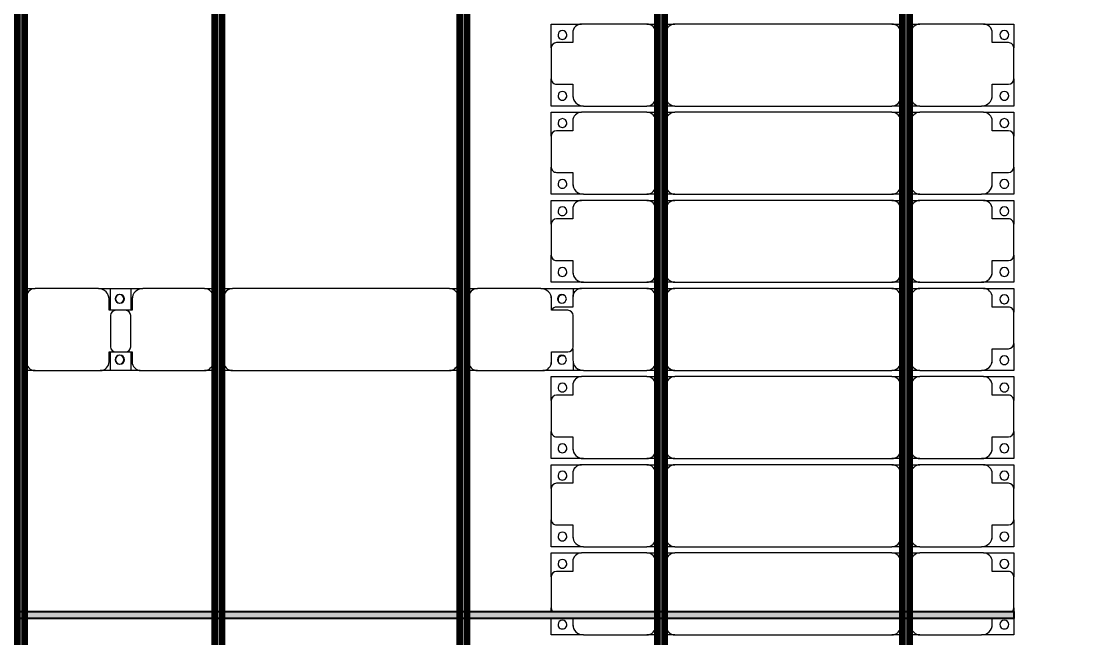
# Model space of a CAD drawing. Header units: millimetres. Extents: x 312848 to 517332, y -142134 to -35114.
# Drawn here: x 394305 to 400272, y -71078 to -67578 of the extents above; entities that cross this region are included whole.
import ezdxf

# ---------------------------------------------------------------- set-up
doc = ezdxf.new("R2010")
doc.units = ezdxf.units.MM
for name, color, linetype, lineweight in [('A-ANNO-DIMS', 211, 'Continuous', 9), ('A-ANNO-DIMS-500', 211, 'Continuous', 9), ('A-GENM', 13, 'Continuous', 9), ('S-BEAM', 12, 'Continuous', 9)]:
    doc.layers.add(name, color=color, linetype=linetype, lineweight=lineweight)
doc.styles.add('Trebuchet MS', font='trebuc.ttf', dxfattribs={"width": 0.8, "height": 1500})
doc.dimstyles.new('Arc_Length_-_3mm_Trebuchet_MS_3', dxfattribs={"dimscale": 304.8, "dimtxt": 1546.42636, "dimasz": 1.64042, "dimexe": 2.46063, "dimexo": 2.46063, "dimgap": 0.492126, "dimtad": 1, "dimdec": 0, "dimrnd": 10, "dimzin": 0, "dimdsep": 46, "dimtxsty": 'Trebuchet MS', "dimblk1": 'OBLIQUE', "dimblk2": 'OBLIQUE', "dimsah": 1, "dimcen": 0.09, "dimdle": 1.64042, "dimazin": 0, "dimtfac": 1, "dimtdec": 4, "dimtix": 1, "dimtmove": 0, "dimatfit": 3, "dimfxl": 1, "dimtvp": 1, "dimtfill": 1, "dimtolj": 1, "dimtzin": 0, "dimarcsym": 2})

# ---------------------------------------------------------------- blocks, each defined once
blk = doc.blocks.new('Dai phao do pin - DẢI PHAO ĐỠ PIN-V1-KHUNG KẾT CẤU BÈ PIN 3')
at = {"layer": 'A-GENM', "color": 7}
for p, q in [((65970, 241.6), (66029.7, 241.6)), ((66389.7, 241.6), (66029.7, 241.6)), ((66389.7, 241.6), (66572.2, 241.6)), ((66457.8, 241.6), (66640.3, 241.6)), ((66457.8, 118.2), (66457.8, 241.6)), ((66572.2, 241.6), (66572.2, 118.2)), ((66990.3, 241.6), (66640.3, 241.6)), ((66990.3, 241.6), (67050, 241.6)), ((67090, 241.6), (67149.7, 241.6)), ((68380.3, 241.6), (67149.7, 241.6)), ((68380.3, 241.6), (68440, 241.6)), ((68480, 241.6), (68539.7, 241.6)), ((68899.7, 241.6), (68539.7, 241.6)), ((68899.7, 241.6), (69082.2, 241.6)), ((69082.2, 241.6), (69082.2, 196.5)), ((65979.7, 191.6), (65979.7, -173.4)), ((66449.7, 118.2), (66449.7, 181.6)), ((66580.3, 181.6), (66580.3, 118.2)), ((67040.3, -173.4), (67040.3, 191.6)), ((67099.7, 191.6), (67099.7, -173.4)), ((68430.3, -173.4), (68430.3, 191.6)), ((68489.7, 191.6), (68489.7, -173.4)), ((68959.7, 118.2), (68959.7, 181.6)), ((66542.2, 118.2), (66449.7, 118.2)), ((66457.8, 88.2), (66457.8, -88.2)), ((66580.3, 118.2), (66487.8, 118.2)), ((66572.2, -88.2), (66572.2, 88.2)), ((69052.2, 118.2), (68959.7, 118.2)), ((69082.2, -88.2), (69082.2, 88.2)), ((66449.7, -173.4), (66449.7, -118.2)), ((66449.7, -118.2), (66542.2, -118.2)), ((66457.8, -223.4), (66457.8, -118.2)), ((66487.8, -118.2), (66580.3, -118.2)), ((66572.2, -118.2), (66572.2, -223.4)), ((66580.3, -118.2), (66580.3, -173.4)), ((68959.7, -173.4), (68959.7, -118.2)), ((68959.7, -118.2), (69052.2, -118.2)), ((69082.2, -169.7), (69082.2, -223.4)), ((66029.7, -223.4), (65970, -223.4)), ((66029.7, -223.4), (66399.7, -223.4)), ((66572.2, -223.4), (66399.7, -223.4)), ((66626.5, -223.4), (66457.8, -223.4)), ((66630.3, -223.4), (66990.3, -223.4)), ((67050, -223.4), (66990.3, -223.4)), ((67149.7, -223.4), (67090, -223.4)), ((67149.7, -223.4), (68380.3, -223.4)), ((68440, -223.4), (68380.3, -223.4)), ((68539.7, -223.4), (68480, -223.4)), ((68539.7, -223.4), (68909.7, -223.4)), ((69082.2, -223.4), (68909.7, -223.4))]:
    blk.add_line(p, q, dxfattribs=at)
for centre, radius, start, end in [((66029.7, 191.6), 50, 90, 180), ((66389.7, 181.6), 60, 0, 90), ((66640.3, 181.6), 60, 90, 180), ((66990.3, 191.6), 50, 0, 90), ((67149.7, 191.6), 50, 90, 180), ((67149.7, 191.6), 50, 105, 180), ((68380.3, 191.6), 50, 0, 90), ((68380.3, 191.6), 50, 15, 90), ((68539.7, 191.6), 50, 90, 180), ((68899.7, 181.6), 60, 360, 90), ((66029.7, 191.6), 50, 135, 180), ((66389.7, 181.6), 60, 0, 30), ((66508.6, 183.2), 25, 0, 180), ((66508.6, 183.2), 25, 180, 0), ((66511.4, 183.2), 25, 0, 180), ((66511.4, 183.2), 25, 180, 360), ((66640.3, 181.6), 60, 150, 180), ((66990.3, 191.6), 50, 0, 45), ((68539.7, 191.6), 50, 135, 180), ((68899.7, 181.6), 60, 360, 30), ((69018.6, 183.2), 25, 0, 180), ((69018.6, 183.2), 25, 180, 0), ((66487.8, 88.2), 30, 90, 180), ((66542.2, 88.2), 30, 0, 90), ((69052.2, 88.2), 30, 0, 90), ((66487.8, -88.2), 30, 180, 270), ((66542.2, -88.2), 30, 270, 0), ((69052.2, -88.2), 30, 270, 0), ((69052.2, -88.2), 30, 300, 330), ((66029.7, -173.4), 50, 180, 270), ((66029.7, -173.4), 50, 180, 225), ((66399.7, -173.4), 50, 270, 0), ((66399.7, -173.4), 50, 315, 0), ((66508.6, -161.8), 25, 0, 180), ((66508.6, -161.8), 25, 180, 360), ((66511.4, -161.8), 25, 0, 180), ((66511.4, -161.8), 25, 180, 0), ((66630.3, -173.4), 50, 180, 270), ((66630.3, -173.4), 50, 180, 225), ((66990.3, -173.4), 50, 270, 0), ((66990.3, -173.4), 50, 315, 0), ((67149.7, -173.4), 50, 180, 270), ((67149.7, -173.4), 50, 180, 270), ((68380.3, -173.4), 50, 270, 0), ((68380.3, -173.4), 50, 285, 0), ((68539.7, -173.4), 50, 180, 270), ((68539.7, -173.4), 50, 180, 225), ((68909.7, -173.4), 50, 270, 0), ((68909.7, -173.4), 50, 315, 0), ((69018.6, -161.8), 25, 0, 180), ((69018.6, -161.8), 25, 180, 0)]:
    blk.add_arc(centre, radius, start, end, dxfattribs=at)
blk = doc.blocks.new('Dầm C52 - Hộp 40x60-V19-KHUNG KẾT CẤU BÈ PIN 3')
at = {"layer": 'S-BEAM', "lineweight": 25}
h = blk.add_hatch(color=4, dxfattribs=at)
h.paths.add_polyline_path([(37512.3, -20), (37702.2, -20), (37702.2, 20), (-35790, 20), (-35790, -20), (37035.7, -20)])
h.paths.add_polyline_path([(-36990, -20), (-36990, 20), (-37702.2, 20), (-37702.2, -20), (-37310.3, -20)])
at = {"layer": 'S-BEAM', "color": 4, "lineweight": 25}
for p, q in [((-35790, 20), (37702.2, 20)), ((37702.2, 20), (37702.2, -20)), ((37702.2, -20), (-35790, -20))]:
    blk.add_line(p, q, dxfattribs=at)
blk = doc.blocks.new('Dải phao đi lại kèm đỡ invester - DẢI PHAO ĐI LẠI-V20-KHUNG KẾT CẤU BÈ PIN 3')
at = {"layer": 'A-GENM', "color": 7}
for p, q in [((62258.4, 1312.2), (62351.2, 1312.2)), ((62258.4, 1129.7), (62258.4, 1312.2)), ((62391.2, 1312.2), (62411.8, 1312.2)), ((62588.2, 1312.2), (62411.8, 1312.2)), ((62588.2, 1312.2), (62723.4, 1312.2)), ((62618.2, 1189.7), (62618.2, 1282.2)), ((62723.4, 1312.2), (62723.4, 1139.7)), ((62758.4, 1312.2), (62911.8, 1312.2)), ((62758.4, 1129.7), (62758.4, 1312.2)), ((62881.8, 1282.2), (62881.8, 1189.7)), ((63088.2, 1312.2), (62911.8, 1312.2)), ((63088.2, 1312.2), (63223.4, 1312.2)), ((63118.2, 1189.7), (63118.2, 1282.2)), ((63223.4, 1312.2), (63223.4, 1139.7)), ((63258.4, 1312.2), (63411.8, 1312.2)), ((63258.4, 1129.7), (63258.4, 1312.2)), ((63381.8, 1282.2), (63381.8, 1189.7)), ((63588.2, 1312.2), (63411.8, 1312.2)), ((63588.2, 1312.2), (63723.4, 1312.2)), ((63618.2, 1189.7), (63618.2, 1282.2)), ((63723.4, 1312.2), (63723.4, 1139.7)), ((63794.6, 1312.2), (63803.5, 1312.2)), ((64118.2, 1189.7), (64118.2, 1282.2)), ((64169.7, 1312.2), (64176.8, 1312.2)), ((64223.4, 1312.2), (64223.4, 1139.7)), ((64258.4, 1312.2), (64411.8, 1312.2)), ((64258.4, 1129.7), (64258.4, 1312.2)), ((64381.8, 1282.2), (64381.8, 1189.7)), ((64588.2, 1312.2), (64411.8, 1312.2)), ((64588.2, 1312.2), (64723.4, 1312.2)), ((64618.2, 1189.7), (64618.2, 1282.2)), ((64723.4, 1312.2), (64723.4, 1139.7)), ((64758.4, 1312.2), (64911.8, 1312.2)), ((64758.4, 1129.7), (64758.4, 1312.2)), ((64881.8, 1282.2), (64881.8, 1189.7)), ((65088.2, 1312.2), (64911.8, 1312.2)), ((65088.2, 1312.2), (65223.4, 1312.2)), ((65118.2, 1189.7), (65118.2, 1282.2)), ((65223.4, 1312.2), (65223.4, 1139.7)), ((65258.4, 1312.2), (65411.8, 1312.2)), ((65258.4, 1129.7), (65258.4, 1312.2)), ((65381.8, 1282.2), (65381.8, 1189.7)), ((65588.2, 1312.2), (65411.8, 1312.2)), ((65588.2, 1312.2), (65723.4, 1312.2)), ((65618.2, 1189.7), (65618.2, 1282.2)), ((65723.4, 1312.2), (65723.4, 1139.7)), ((62351.2, 1189.7), (62318.4, 1189.7)), ((62673.4, 1189.7), (62618.2, 1189.7)), ((62723.4, 769.7), (62723.4, 1139.7)), ((62881.8, 1189.7), (62818.4, 1189.7)), ((63173.4, 1189.7), (63118.2, 1189.7)), ((63223.4, 769.7), (63223.4, 1139.7)), ((63381.8, 1189.7), (63318.4, 1189.7)), ((63673.4, 1189.7), (63618.2, 1189.7)), ((63723.4, 769.7), (63723.4, 1139.7)), ((63758.4, 1129.7), (63758.4, 1188.8)), ((63881.8, 1189.7), (63818.4, 1189.7)), ((64173.4, 1189.7), (64118.2, 1189.7)), ((64223.4, 769.7), (64223.4, 1139.7)), ((64381.8, 1189.7), (64318.4, 1189.7)), ((64673.4, 1189.7), (64618.2, 1189.7)), ((64723.4, 769.7), (64723.4, 1139.7)), ((64881.8, 1189.7), (64818.4, 1189.7)), ((65173.4, 1189.7), (65118.2, 1189.7)), ((65223.4, 769.7), (65223.4, 1139.7)), ((65381.8, 1189.7), (65318.4, 1189.7)), ((65673.4, 1189.7), (65618.2, 1189.7)), ((65723.4, 769.7), (65723.4, 1139.7)), ((62258.4, 1129.7), (62258.4, 769.7)), ((62758.4, 1129.7), (62758.4, 769.7)), ((63258.4, 1129.7), (63258.4, 769.7)), ((63758.4, 1129.7), (63758.4, 769.7)), ((64258.4, 1129.7), (64258.4, 769.7)), ((64758.4, 1129.7), (64758.4, 769.7)), ((65258.4, 1129.7), (65258.4, 769.7)), ((62258.4, 710), (62258.4, 769.7)), ((62308.4, 719.7), (62351.2, 719.7)), ((62391.2, 719.7), (62673.4, 719.7)), ((62723.4, 769.7), (62723.4, 710)), ((62758.4, 710), (62758.4, 769.7)), ((62808.4, 719.7), (63173.4, 719.7)), ((63223.4, 769.7), (63223.4, 710)), ((63258.4, 710), (63258.4, 769.7)), ((63308.4, 719.7), (63673.4, 719.7)), ((63723.4, 769.7), (63723.4, 710)), ((63758.4, 710), (63758.4, 769.7)), ((63808.4, 719.7), (64173.4, 719.7)), ((64223.4, 769.7), (64223.4, 710)), ((64258.4, 710), (64258.4, 769.7)), ((64308.4, 719.7), (64673.4, 719.7)), ((64723.4, 769.7), (64723.4, 710)), ((64758.4, 710), (64758.4, 769.7)), ((64808.4, 719.7), (65173.4, 719.7)), ((65223.4, 769.7), (65223.4, 710)), ((65258.4, 710), (65258.4, 769.7)), ((65308.4, 719.7), (65673.4, 719.7)), ((65723.4, 769.7), (65723.4, 710)), ((62258.4, 610.3), (62258.4, 670)), ((62351.2, 660.3), (62308.4, 660.3)), ((62673.4, 660.3), (62391.2, 660.3)), ((62723.4, 670), (62723.4, 610.3)), ((62758.4, 610.3), (62758.4, 670)), ((63173.4, 660.3), (62808.4, 660.3)), ((63223.4, 670), (63223.4, 610.3)), ((63258.4, 610.3), (63258.4, 670)), ((63673.4, 660.3), (63308.4, 660.3)), ((63723.4, 670), (63723.4, 610.3)), ((63758.4, 610.3), (63758.4, 670)), ((64173.4, 660.3), (63808.4, 660.3)), ((64223.4, 670), (64223.4, 610.3)), ((64258.4, 610.3), (64258.4, 670)), ((64673.4, 660.3), (64308.4, 660.3)), ((64723.4, 670), (64723.4, 610.3)), ((64758.4, 610.3), (64758.4, 670)), ((65173.4, 660.3), (64808.4, 660.3)), ((65223.4, 670), (65223.4, 610.3)), ((65258.4, 610.3), (65258.4, 670)), ((65673.4, 660.3), (65308.4, 660.3)), ((65723.4, 670), (65723.4, 610.3)), ((62258.4, 610.3), (62258.4, -620.3)), ((62723.4, -620.3), (62723.4, 610.3)), ((62758.4, 610.3), (62758.4, -620.3)), ((63223.4, -620.3), (63223.4, 610.3)), ((63258.4, 610.3), (63258.4, -620.3)), ((63723.4, -620.3), (63723.4, 610.3)), ((63758.4, 610.3), (63758.4, -620.3)), ((64223.4, -620.3), (64223.4, 610.3)), ((64258.4, 610.3), (64258.4, -620.3)), ((64723.4, -620.3), (64723.4, 610.3)), ((64758.4, 610.3), (64758.4, -620.3)), ((65223.4, -620.3), (65223.4, 610.3)), ((65258.4, 610.3), (65258.4, -620.3)), ((65723.4, -620.3), (65723.4, 610.3)), ((62258.4, -680), (62258.4, -620.3)), ((62723.4, -620.3), (62723.4, -680)), ((62758.4, -680), (62758.4, -620.3)), ((63223.4, -620.3), (63223.4, -680)), ((63258.4, -680), (63258.4, -620.3)), ((63723.4, -620.3), (63723.4, -680)), ((63758.4, -680), (63758.4, -620.3)), ((64223.4, -620.3), (64223.4, -680)), ((64258.4, -680), (64258.4, -620.3)), ((64723.4, -620.3), (64723.4, -680)), ((64758.4, -680), (64758.4, -620.3)), ((65223.4, -620.3), (65223.4, -680)), ((65258.4, -680), (65258.4, -620.3)), ((65723.4, -620.3), (65723.4, -680)), ((62308.4, -670.3), (62351.2, -670.3)), ((62391.2, -670.3), (62673.4, -670.3)), ((62808.4, -670.3), (63173.4, -670.3)), ((63308.4, -670.3), (63673.4, -670.3)), ((63808.4, -670.3), (64173.4, -670.3)), ((64308.4, -670.3), (64673.4, -670.3)), ((64808.4, -670.3), (65173.4, -670.3)), ((65308.4, -670.3), (65673.4, -670.3)), ((62258.4, -779.7), (62258.4, -720)), ((62351.2, -729.7), (62308.4, -729.7)), ((62673.4, -729.7), (62391.2, -729.7)), ((62723.4, -720), (62723.4, -779.7)), ((62758.4, -779.7), (62758.4, -720)), ((63173.4, -729.7), (62808.4, -729.7)), ((63223.4, -720), (63223.4, -779.7)), ((63258.4, -779.7), (63258.4, -720)), ((63673.4, -729.7), (63308.4, -729.7)), ((63723.4, -720), (63723.4, -779.7)), ((63758.4, -779.7), (63758.4, -720)), ((64173.4, -729.7), (63808.4, -729.7)), ((64223.4, -720), (64223.4, -779.7)), ((64258.4, -779.7), (64258.4, -720)), ((64673.4, -729.7), (64308.4, -729.7)), ((64723.4, -720), (64723.4, -779.7)), ((64758.4, -779.7), (64758.4, -720)), ((65173.4, -729.7), (64808.4, -729.7)), ((65223.4, -720), (65223.4, -779.7)), ((65258.4, -779.7), (65258.4, -720)), ((65673.4, -729.7), (65308.4, -729.7)), ((65723.4, -720), (65723.4, -779.7)), ((62258.4, -779.7), (62258.4, -1129.7)), ((62723.4, -1139.7), (62723.4, -779.7)), ((62758.4, -779.7), (62758.4, -1129.7)), ((63223.4, -1139.7), (63223.4, -779.7)), ((63258.4, -779.7), (63258.4, -1129.7)), ((63723.4, -1139.7), (63723.4, -779.7)), ((63758.4, -779.7), (63758.4, -1129.7)), ((64223.4, -1139.7), (64223.4, -779.7)), ((64258.4, -779.7), (64258.4, -1129.7)), ((64723.4, -1139.7), (64723.4, -779.7)), ((64758.4, -779.7), (64758.4, -1129.7)), ((65223.4, -1139.7), (65223.4, -779.7)), ((65258.4, -779.7), (65258.4, -1129.7)), ((65723.4, -1139.7), (65723.4, -779.7)), ((62258.4, -1312.2), (62258.4, -1129.7)), ((62758.4, -1312.2), (62758.4, -1129.7)), ((63258.4, -1312.2), (63258.4, -1129.7)), ((63758.4, -1312.2), (63758.4, -1129.7)), ((64258.4, -1312.2), (64258.4, -1129.7)), ((64758.4, -1312.2), (64758.4, -1129.7)), ((65258.4, -1312.2), (65258.4, -1129.7)), ((62318.4, -1189.7), (62351.2, -1189.7)), ((62618.2, -1282.2), (62618.2, -1189.7)), ((62618.2, -1189.7), (62673.4, -1189.7)), ((62723.4, -1139.7), (62723.4, -1312.2)), ((62818.4, -1189.7), (62881.8, -1189.7)), ((62881.8, -1189.7), (62881.8, -1282.2)), ((63118.2, -1282.2), (63118.2, -1189.7)), ((63118.2, -1189.7), (63173.4, -1189.7)), ((63223.4, -1139.7), (63223.4, -1312.2)), ((63318.4, -1189.7), (63381.8, -1189.7)), ((63381.8, -1189.7), (63381.8, -1282.2)), ((63618.2, -1282.2), (63618.2, -1189.7)), ((63618.2, -1189.7), (63673.4, -1189.7)), ((63723.4, -1139.7), (63723.4, -1312.2)), ((63818.4, -1189.7), (63881.8, -1189.7)), ((63881.8, -1189.7), (63881.8, -1282.2)), ((64118.2, -1282.2), (64118.2, -1189.7)), ((64118.2, -1189.7), (64173.4, -1189.7)), ((64223.4, -1139.7), (64223.4, -1312.2)), ((64318.4, -1189.7), (64381.8, -1189.7)), ((64381.8, -1189.7), (64381.8, -1282.2)), ((64618.2, -1282.2), (64618.2, -1189.7)), ((64618.2, -1189.7), (64673.4, -1189.7)), ((64723.4, -1139.7), (64723.4, -1312.2)), ((64818.4, -1189.7), (64881.8, -1189.7)), ((64881.8, -1189.7), (64881.8, -1282.2)), ((65118.2, -1282.2), (65118.2, -1189.7)), ((65118.2, -1189.7), (65173.4, -1189.7)), ((65223.4, -1139.7), (65223.4, -1312.2)), ((65318.4, -1189.7), (65381.8, -1189.7)), ((65381.8, -1189.7), (65381.8, -1282.2)), ((65618.2, -1282.2), (65618.2, -1189.7)), ((65618.2, -1189.7), (65673.4, -1189.7)), ((65723.4, -1139.7), (65723.4, -1312.2)), ((62351.2, -1312.2), (62258.4, -1312.2)), ((62411.8, -1312.2), (62391.2, -1312.2)), ((62411.8, -1312.2), (62588.2, -1312.2)), ((62723.4, -1312.2), (62588.2, -1312.2)), ((62911.8, -1312.2), (62758.4, -1312.2)), ((62911.8, -1312.2), (63088.2, -1312.2)), ((63223.4, -1312.2), (63088.2, -1312.2)), ((63411.8, -1312.2), (63258.4, -1312.2)), ((63411.8, -1312.2), (63588.2, -1312.2)), ((63723.4, -1312.2), (63588.2, -1312.2)), ((63911.8, -1312.2), (63758.4, -1312.2)), ((63911.8, -1312.2), (64088.2, -1312.2)), ((64223.4, -1312.2), (64089.8, -1312.2)), ((64411.8, -1312.2), (64258.4, -1312.2)), ((64411.8, -1312.2), (64588.2, -1312.2)), ((64723.4, -1312.2), (64588.2, -1312.2)), ((64911.8, -1312.2), (64758.4, -1312.2)), ((64911.8, -1312.2), (65088.2, -1312.2)), ((65223.4, -1312.2), (65088.2, -1312.2)), ((65411.8, -1312.2), (65258.4, -1312.2)), ((65411.8, -1312.2), (65588.2, -1312.2)), ((65723.4, -1312.2), (65588.2, -1312.2))]:
    blk.add_line(p, q, dxfattribs=at)
for centre, radius, start, end in [((62316.8, 1248.6), 25, 90, 270), ((62316.8, 1248.6), 25, 270, 90), ((62411.8, 1282.2), 30, 90, 120), ((62411.8, 1282.2), 30, 90, 120), ((62588.2, 1282.2), 30, 0, 90), ((62588.2, 1282.2), 30, 30, 90), ((62661.8, 1248.6), 25, 90, 270), ((62661.8, 1248.6), 25, 270, 90), ((62816.8, 1248.6), 25, 90, 270), ((62816.8, 1248.6), 25, 270, 90), ((62911.8, 1282.2), 30, 90, 180), ((62911.8, 1282.2), 30, 90, 150), ((63088.2, 1282.2), 30, 360, 90), ((63088.2, 1282.2), 30, 30, 90), ((63161.8, 1248.6), 25, 90, 270), ((63161.8, 1248.6), 25, 270, 90), ((63316.8, 1248.6), 25, 90, 270), ((63316.8, 1248.6), 25, 270, 90), ((63411.8, 1282.2), 30, 90, 180), ((63411.8, 1282.2), 30, 90, 150), ((63588.2, 1282.2), 30, 360, 90), ((63588.2, 1282.2), 30, 30, 90), ((63661.8, 1248.6), 25, 90, 270), ((63661.8, 1248.6), 25, 270, 90), ((63816.8, 1248.6), 25, 90, 120), ((63816.8, 1248.6), 25, 330, 90), ((64088.2, 1282.2), 30, 360, 60), ((64161.8, 1248.6), 25, 90, 120), ((64161.8, 1248.6), 25, 330, 90), ((64316.8, 1248.6), 25, 90, 270), ((64316.8, 1248.6), 25, 270, 90), ((64411.8, 1282.2), 30, 90, 180), ((64411.8, 1282.2), 30, 90, 150), ((64588.2, 1282.2), 30, 0, 90), ((64588.2, 1282.2), 30, 30, 90), ((64661.8, 1248.6), 25, 90, 270), ((64661.8, 1248.6), 25, 270, 90), ((64816.8, 1248.6), 25, 90, 270), ((64816.8, 1248.6), 25, 270, 90), ((64911.8, 1282.2), 30, 90, 180), ((64911.8, 1282.2), 30, 90, 150), ((65088.2, 1282.2), 30, 0, 90), ((65088.2, 1282.2), 30, 30, 90), ((65161.8, 1248.6), 25, 90, 270), ((65161.8, 1248.6), 25, 270, 90), ((65316.8, 1248.6), 25, 90, 270), ((65316.8, 1248.6), 25, 270, 90), ((65411.8, 1282.2), 30, 90, 180), ((65411.8, 1282.2), 30, 90, 150), ((65588.2, 1282.2), 30, 0, 90), ((65588.2, 1282.2), 30, 30, 90), ((65661.8, 1248.6), 25, 90, 270), ((65661.8, 1248.6), 25, 270, 90), ((62661.8, 1248.6), 25, 180, 195), ((63161.8, 1248.6), 25, 180, 195), ((63661.8, 1248.6), 25, 180, 195), ((64661.8, 1248.6), 25, 180, 195), ((65161.8, 1248.6), 25, 180, 195), ((65661.8, 1248.6), 25, 180, 195), ((62318.4, 1129.7), 60, 90, 180), ((62318.4, 1129.7), 60, 90, 120), ((62673.4, 1139.7), 50, 360, 90), ((62673.4, 1139.7), 50, 45, 90), ((62818.4, 1129.7), 60, 90, 180), ((62818.4, 1129.7), 60, 90, 120), ((63173.4, 1139.7), 50, 360, 90), ((63173.4, 1139.7), 50, 45, 90), ((63318.4, 1129.7), 60, 90, 180), ((63318.4, 1129.7), 60, 90, 120), ((63673.4, 1139.7), 50, 360, 90), ((63673.4, 1139.7), 50, 47.71999, 90), ((63818.4, 1129.7), 60, 90, 180), ((63818.4, 1129.7), 60, 105, 120), ((64173.4, 1139.7), 50, 0, 90), ((64173.4, 1139.7), 50, 45, 75), ((64318.4, 1129.7), 60, 90, 180), ((64318.4, 1129.7), 60, 90, 120), ((64673.4, 1139.7), 50, 0, 90), ((64673.4, 1139.7), 50, 45, 90), ((64818.4, 1129.7), 60, 90, 180), ((64818.4, 1129.7), 60, 90, 120), ((65173.4, 1139.7), 50, 0, 90), ((65173.4, 1139.7), 50, 45, 90), ((65318.4, 1129.7), 60, 90, 180), ((65318.4, 1129.7), 60, 90, 120), ((65673.4, 1139.7), 50, 0, 90), ((65673.4, 1139.7), 50, 45, 90), ((62308.4, 769.7), 50, 180, 270), ((62308.4, 769.7), 50, 225, 270), ((62673.4, 769.7), 50, 270, 0), ((62673.4, 769.7), 50, 270, 315), ((62808.4, 769.7), 50, 180, 270), ((62808.4, 769.7), 50, 225, 270), ((63173.4, 769.7), 50, 270, 0), ((63173.4, 769.7), 50, 270, 315), ((63308.4, 769.7), 50, 180, 270), ((63308.4, 769.7), 50, 225, 270), ((63673.4, 769.7), 50, 270, 360), ((63673.4, 769.7), 50, 270, 312.28001), ((63808.4, 769.7), 50, 180, 270), ((63808.4, 769.7), 50, 225, 270), ((64173.4, 769.7), 50, 270, 360), ((64173.4, 769.7), 50, 270, 315), ((64308.4, 769.7), 50, 180, 270), ((64308.4, 769.7), 50, 225, 270), ((64673.4, 769.7), 50, 270, 0), ((64673.4, 769.7), 50, 270, 315), ((64808.4, 769.7), 50, 180, 270), ((64808.4, 769.7), 50, 225, 270), ((65173.4, 769.7), 50, 270, 360), ((65173.4, 769.7), 50, 270, 315), ((65308.4, 769.7), 50, 180, 270), ((65308.4, 769.7), 50, 225, 270), ((65673.4, 769.7), 50, 270, 360), ((65673.4, 769.7), 50, 270, 315), ((62308.4, 610.3), 50, 90, 180), ((62308.4, 610.3), 50, 105, 180), ((62673.4, 610.3), 50, 360, 90), ((62673.4, 610.3), 50, 15, 90), ((62808.4, 610.3), 50, 90, 180), ((62808.4, 610.3), 50, 105, 180), ((63173.4, 610.3), 50, 0, 90), ((63173.4, 610.3), 50, 15, 90), ((63308.4, 610.3), 50, 90, 180), ((63308.4, 610.3), 50, 105, 180), ((63673.4, 610.3), 50, 360, 90), ((63673.4, 610.3), 50, 47.71999, 90), ((63808.4, 610.3), 50, 90, 180), ((63808.4, 610.3), 50, 105, 180), ((64173.4, 610.3), 50, 0, 90), ((64173.4, 610.3), 50, 15, 90), ((64308.4, 610.3), 50, 90, 180), ((64308.4, 610.3), 50, 105, 180), ((64673.4, 610.3), 50, 0, 90), ((64673.4, 610.3), 50, 15, 90), ((64808.4, 610.3), 50, 90, 180), ((64808.4, 610.3), 50, 105, 180), ((65173.4, 610.3), 50, 0, 90), ((65173.4, 610.3), 50, 15, 90), ((65308.4, 610.3), 50, 90, 180), ((65308.4, 610.3), 50, 105, 180), ((65673.4, 610.3), 50, 0, 90), ((65673.4, 610.3), 50, 15, 90), ((63673.4, 610.3), 50, 15, 45), ((62308.4, -620.3), 50, 180, 270), ((62308.4, -620.3), 50, 195, 270), ((62673.4, -620.3), 50, 270, 0), ((62673.4, -620.3), 50, 270, 0), ((62808.4, -620.3), 50, 180, 270), ((62808.4, -620.3), 50, 195, 270), ((63173.4, -620.3), 50, 270, 360), ((63173.4, -620.3), 50, 270, 360), ((63308.4, -620.3), 50, 180, 270), ((63308.4, -620.3), 50, 195, 270), ((63673.4, -620.3), 50, 270, 360), ((63673.4, -620.3), 50, 315, 0), ((63808.4, -620.3), 50, 180, 270), ((63808.4, -620.3), 50, 195, 270), ((64173.4, -620.3), 50, 270, 360), ((64173.4, -620.3), 50, 270, 360), ((64308.4, -620.3), 50, 180, 270), ((64308.4, -620.3), 50, 195, 270), ((64673.4, -620.3), 50, 270, 360), ((64673.4, -620.3), 50, 270, 360), ((64808.4, -620.3), 50, 180, 270), ((64808.4, -620.3), 50, 195, 270), ((65173.4, -620.3), 50, 270, 0), ((65173.4, -620.3), 50, 270, 0), ((65308.4, -620.3), 50, 180, 270), ((65308.4, -620.3), 50, 195, 270), ((65673.4, -620.3), 50, 270, 360), ((65673.4, -620.3), 50, 270, 360), ((63673.4, -620.3), 50, 270, 312.28001), ((62308.4, -779.7), 50, 90, 180), ((62308.4, -779.7), 50, 90, 135), ((62673.4, -779.7), 50, 360, 90), ((62673.4, -779.7), 50, 45, 90), ((62808.4, -779.7), 50, 90, 180), ((62808.4, -779.7), 50, 90, 135), ((63173.4, -779.7), 50, 360, 90), ((63173.4, -779.7), 50, 45, 90), ((63308.4, -779.7), 50, 90, 180), ((63308.4, -779.7), 50, 90, 135), ((63673.4, -779.7), 50, 0, 90), ((63673.4, -779.7), 50, 47.71999, 90), ((63808.4, -779.7), 50, 90, 180), ((63808.4, -779.7), 50, 90, 135), ((64173.4, -779.7), 50, 0, 90), ((64173.4, -779.7), 50, 45, 90), ((64308.4, -779.7), 50, 90, 180), ((64308.4, -779.7), 50, 90, 135), ((64673.4, -779.7), 50, 360, 90), ((64673.4, -779.7), 50, 45, 90), ((64808.4, -779.7), 50, 90, 180), ((64808.4, -779.7), 50, 90, 135), ((65173.4, -779.7), 50, 360, 90), ((65173.4, -779.7), 50, 45, 90), ((65308.4, -779.7), 50, 90, 180), ((65308.4, -779.7), 50, 90, 135), ((65673.4, -779.7), 50, 0, 90), ((65673.4, -779.7), 50, 45, 90), ((62318.4, -1129.7), 60, 180, 270), ((62818.4, -1129.7), 60, 180, 270), ((63318.4, -1129.7), 60, 180, 270), ((63818.4, -1129.7), 60, 180, 270), ((64318.4, -1129.7), 60, 180, 270), ((64818.4, -1129.7), 60, 180, 270), ((65318.4, -1129.7), 60, 180, 270), ((62318.4, -1129.7), 60, 240, 270), ((62673.4, -1139.7), 50, 270, 0), ((62673.4, -1139.7), 50, 270, 315), ((62818.4, -1129.7), 60, 240, 270), ((63173.4, -1139.7), 50, 270, 0), ((63173.4, -1139.7), 50, 270, 315), ((63318.4, -1129.7), 60, 240, 270), ((63673.4, -1139.7), 50, 270, 360), ((63673.4, -1139.7), 50, 270, 312.28001), ((63818.4, -1129.7), 60, 240, 270), ((64173.4, -1139.7), 50, 270, 360), ((64173.4, -1139.7), 50, 270, 315), ((64318.4, -1129.7), 60, 240, 270), ((64673.4, -1139.7), 50, 270, 0), ((64673.4, -1139.7), 50, 270, 315), ((64818.4, -1129.7), 60, 240, 270), ((65173.4, -1139.7), 50, 270, 0), ((65173.4, -1139.7), 50, 270, 315), ((65318.4, -1129.7), 60, 240, 270), ((65673.4, -1139.7), 50, 270, 0), ((65673.4, -1139.7), 50, 270, 315), ((62316.8, -1258.6), 25, 90, 270), ((62316.8, -1258.6), 25, 270, 90), ((62661.8, -1258.6), 25, 90, 270), ((62661.8, -1258.6), 25, 165, 180), ((62661.8, -1258.6), 25, 270, 90), ((62816.8, -1258.6), 25, 90, 270), ((62816.8, -1258.6), 25, 270, 90), ((63161.8, -1258.6), 25, 90, 270), ((63161.8, -1258.6), 25, 165, 180), ((63161.8, -1258.6), 25, 270, 90), ((63316.8, -1258.6), 25, 90, 270), ((63316.8, -1258.6), 25, 270, 90), ((63661.8, -1258.6), 25, 90, 270), ((63661.8, -1258.6), 25, 165, 180), ((63661.8, -1258.6), 25, 270, 90), ((63816.8, -1258.6), 25, 90, 270), ((63816.8, -1258.6), 25, 270, 90), ((64161.8, -1258.6), 25, 90, 270), ((64161.8, -1258.6), 25, 165, 180), ((64161.8, -1258.6), 25, 270, 90), ((64316.8, -1258.6), 25, 90, 270), ((64316.8, -1258.6), 25, 270, 90), ((64661.8, -1258.6), 25, 90, 270), ((64661.8, -1258.6), 25, 165, 180), ((64661.8, -1258.6), 25, 270, 90), ((64816.8, -1258.6), 25, 90, 270), ((64816.8, -1258.6), 25, 270, 90), ((65161.8, -1258.6), 25, 90, 270), ((65161.8, -1258.6), 25, 165, 180), ((65161.8, -1258.6), 25, 270, 90), ((65316.8, -1258.6), 25, 90, 270), ((65316.8, -1258.6), 25, 270, 90), ((65661.8, -1258.6), 25, 90, 270), ((65661.8, -1258.6), 25, 165, 180), ((65661.8, -1258.6), 25, 270, 90), ((62411.8, -1282.2), 30, 240, 270), ((62411.8, -1282.2), 30, 240, 270), ((62588.2, -1282.2), 30, 270, 0), ((62588.2, -1282.2), 30, 270, 330), ((62911.8, -1282.2), 30, 180, 270), ((62911.8, -1282.2), 30, 210, 270), ((63088.2, -1282.2), 30, 270, 360), ((63088.2, -1282.2), 30, 270, 330), ((63411.8, -1282.2), 30, 180, 270), ((63411.8, -1282.2), 30, 210, 270), ((63588.2, -1282.2), 30, 270, 0), ((63588.2, -1282.2), 30, 270, 330), ((63911.8, -1282.2), 30, 180, 270), ((63911.8, -1282.2), 30, 210, 270), ((64088.2, -1282.2), 30, 270, 0), ((64088.2, -1282.2), 30, 272.96414, 330), ((64411.8, -1282.2), 30, 180, 270), ((64411.8, -1282.2), 30, 210, 270), ((64588.2, -1282.2), 30, 270, 0), ((64588.2, -1282.2), 30, 270, 330), ((64911.8, -1282.2), 30, 180, 270), ((64911.8, -1282.2), 30, 210, 270), ((65088.2, -1282.2), 30, 270, 360), ((65088.2, -1282.2), 30, 270, 330), ((65411.8, -1282.2), 30, 180, 270), ((65411.8, -1282.2), 30, 210, 270), ((65588.2, -1282.2), 30, 270, 0), ((65588.2, -1282.2), 30, 270, 330)]:
    blk.add_arc(centre, radius, start, end, dxfattribs=at)
blk = doc.blocks.new('Dầm C52 - Dầm C52-66353-KHUNG KẾT CẤU BÈ PIN 3')
at = {"layer": 'S-BEAM', "lineweight": 140}
blk.add_hatch(color=1, dxfattribs=at).paths.add_polyline_path([(-45616.3, 20), (-45616.3, -20), (45616.3, -20), (45616.3, 20), (-45569, 20)])
at = {"layer": 'S-BEAM', "color": 1, "lineweight": 140}
for p, q in [((-45616.3, 20), (45616.3, 20)), ((45616.3, -20), (-45616.3, -20))]:
    blk.add_line(p, q, dxfattribs=at)
blk = doc.blocks.new('Dầm C52 - Dầm C52-V13-KHUNG KẾT CẤU BÈ PIN 3')
at = {"layer": 'S-BEAM', "lineweight": 140}
blk.add_hatch(color=1, dxfattribs=at).paths.add_polyline_path([(-45616.3, 20), (-45616.3, -20), (45616.3, -20), (45616.3, 20), (-45569, 20)])
at = {"layer": 'S-BEAM', "color": 1, "lineweight": 140}
for p, q in [((-45616.3, 20), (45616.3, 20)), ((45616.3, -20), (-45616.3, -20))]:
    blk.add_line(p, q, dxfattribs=at)
blk = doc.blocks.new('be pin 3_rvt-1-KHUNG KẾT CẤU BÈ PIN 3')
at = {"layer": 'A-GENM', "color": 4, "lineweight": 25, "rotation": 90.00000000000026}
blk.add_blockref('Dải phao đi lại kèm đỡ invester - DẢI PHAO ĐI LẠI-V20-KHUNG KẾT CẤU BÈ PIN 3', (398624.7, -133318.6), dxfattribs=at)
at = {"layer": 'A-GENM', "color": 4, "lineweight": 25}
blk.add_blockref('Dai phao do pin - DẢI PHAO ĐỠ PIN-V1-KHUNG KẾT CẤU BÈ PIN 3', (328354.7, -69337.3), dxfattribs=at)
at = {"layer": 'S-BEAM', "color": 4, "lineweight": 25, "rotation": 89.99999999999962}
for name, p in [('Dầm C52 - Dầm C52-V13-KHUNG KẾT CẤU BÈ PIN 3', (394304.7, -88363.7)), ('Dầm C52 - Dầm C52-V13-KHUNG KẾT CẤU BÈ PIN 3', (395424.7, -88363.7)), ('Dầm C52 - Dầm C52-V13-KHUNG KẾT CẤU BÈ PIN 3', (396814.7, -88363.7)), ('Dầm C52 - Dầm C52-66353-KHUNG KẾT CẤU BÈ PIN 3', (397934.7, -88363.7)), ('Dầm C52 - Dầm C52-V13-KHUNG KẾT CẤU BÈ PIN 3', (399324.7, -88363.7))]:
    blk.add_blockref(name, p, dxfattribs=at)
at = {"layer": 'S-BEAM', "color": 4, "lineweight": 25}
blk.add_blockref('Dầm C52 - Hộp 40x60-V19-KHUNG KẾT CẤU BÈ PIN 3', (362234.7, -70947.4), dxfattribs=at)
blk = doc.blocks.new('DIMBLOCK5-KHUNG KẾT CẤU BÈ PIN 3')
at = {"layer": 'A-ANNO-DIMS-500', "transparency": 16777216}
for p, q in [((413167.6, -113837.3), (413167.6, -42837.3)), ((413167.6, -43337.3), (399246.1, -43337.3)), ((413167.6, -43337.3), (413917.6, -43337.3)), ((413167.6, -113337.3), (412417.6, -113337.3)), ((413167.6, -113337.3), (413564, -113337.3))]:
    blk.add_line(p, q, dxfattribs=at)
at = {"layer": 'A-ANNO-DIMS-500', "lineweight": 70, "transparency": 16777216}
for p, q in [((413167.6, -43337.3), (412917.6, -43087.3)), ((413167.6, -43337.3), (413417.6, -43587.3)), ((413167.6, -113337.3), (412917.6, -113087.3)), ((413167.6, -113337.3), (413417.6, -113587.3))]:
    blk.add_line(p, q, dxfattribs=at)
at = {"layer": 'A-ANNO-DIMS-500', "color": 0, "transparency": 16777216, "insert": (411098.2, -80303.1), "char_height": 1500, "width": 4717.911, "attachment_point": 1, "rotation": 90, "line_spacing_factor": 1.048425, "style": 'Trebuchet MS', "bg_fill": 3, "box_fill_scale": 1.25, "bg_fill_color": 256, "bg_fill_true_color": 13158600, "bg_fill_transparency": 0}
blk.add_mtext('70000', dxfattribs=at)
blk = doc.blocks.new('_Oblique')
at = {"color": 0, "linetype": 'ByBlock', "lineweight": -2}
blk.add_line((-0.5, -0.5), (0.5, 0.5), dxfattribs=at)

msp = doc.modelspace()

# ---------------------------------------------------------------- block references
at = {"lineweight": 5}
msp.add_blockref('be pin 3_rvt-1-KHUNG KẾT CẤU BÈ PIN 3', (0, 0), dxfattribs=at)

# ---------------------------------------------------------------- next in the draw order: dimensions: what is measured, and where the dimension line sits
at = {"layer": 'A-ANNO-DIMS'}
dim = msp.add_linear_dim(base=(413167.6, -43337.3), p1=(412814, -113337.3), p2=(398496.1, -43337.3), angle=90, dimstyle='Arc_Length_-_3mm_Trebuchet_MS_3', override={"dimpost": '<>', "dimfxl": 71449.305142}, dxfattribs=at)
dim.commit()
dim.dimension.update_dxf_attribs({"geometry": 'DIMBLOCK5-KHUNG KẾT CẤU BÈ PIN 3', "text_midpoint": (412254.4, -78337.3)})

doc.saveas('drawing.dxf')
